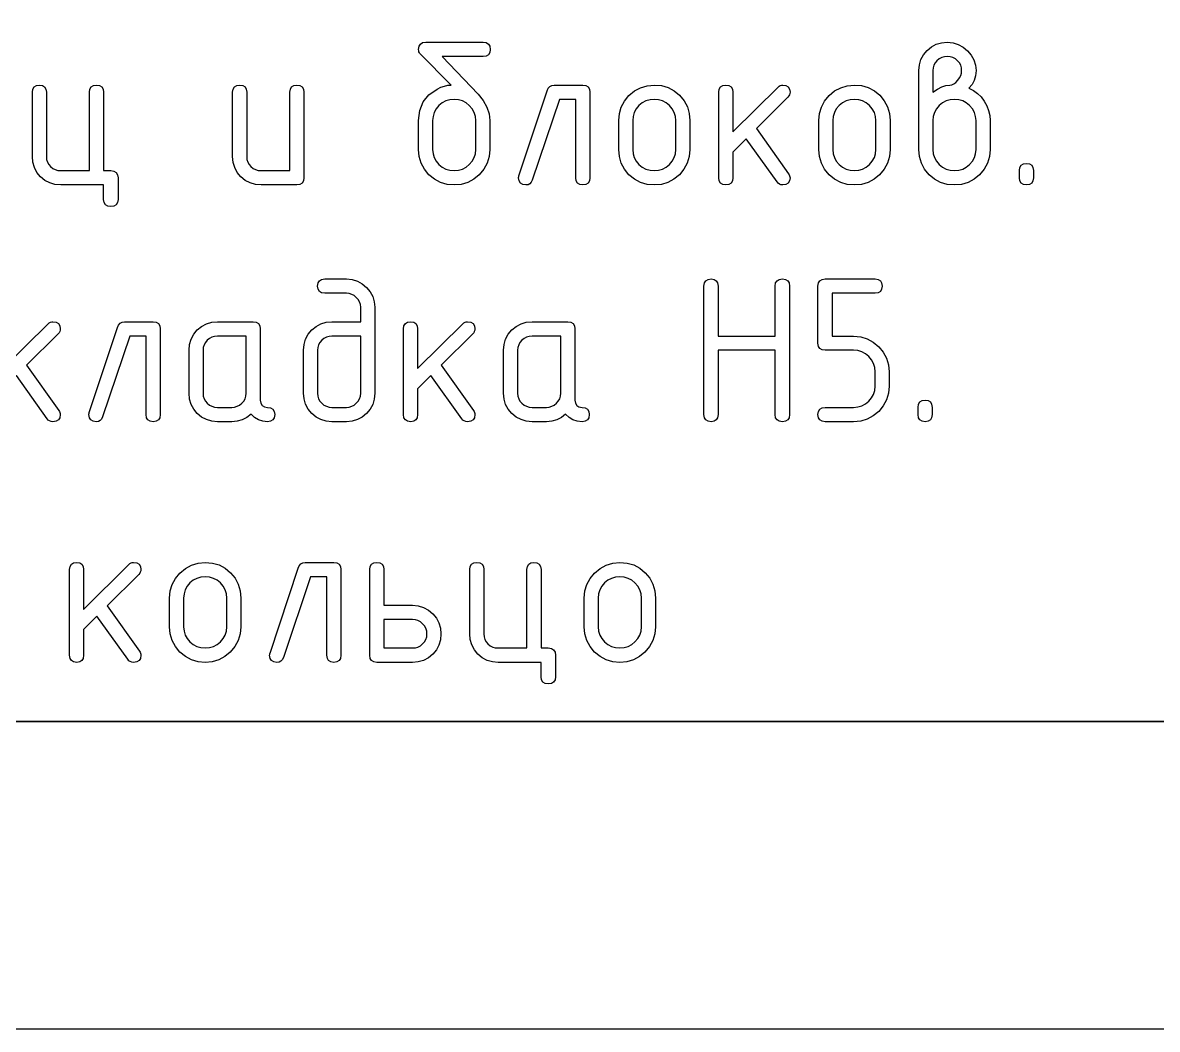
# Model space of a CAD drawing. Header units: millimetres. Extents: x 1 to 1188, y 1 to 840.
# Drawn here: x 1112.98 to 1131.23, y 0.71 to 16.91 of the extents above; entities that cross this region are included whole.
import ezdxf

# ---------------------------------------------------------------- set-up
doc = ezdxf.new("R2010")
doc.units = ezdxf.units.MM
doc.layers.add('GEOMETRY', color=7, linetype='Continuous')
doc.layers.add('TEXT_OUTLINE', color=7, linetype='Continuous')

msp = doc.modelspace()

# ---------------------------------------------------------------- linework, layer by layer
at = {"layer": 'GEOMETRY'}
for points in [[(1188.156, 0.706), (0.832, 0.706), (0.832, 840.048)], [(999.815, 60.714), (999.815, 5.658), (1184.79, 5.658)], [(1119.467, 16.593), (1120.388, 16.593)], [(1119.875, 15.904), (1119.374, 16.411)], [(1120.388, 16.362), (1119.732, 16.362), (1120.311, 15.755)], [(1127.398, 14.868), (1127.398, 16.136)], [(1127.624, 16.136), (1127.624, 15.788)], [(1121.534, 15.904), (1121.992, 15.904)], [(1113.139, 14.752), (1113.139, 15.788)], [(1113.365, 15.788), (1113.365, 14.752)], [(1113.597, 14.526), (1114.06, 14.526), (1114.06, 15.788)], [(1114.286, 15.788), (1114.286, 14.526), (1114.401, 14.526)], [(1116.361, 14.752), (1116.361, 15.788)], [(1116.587, 15.788), (1116.587, 14.752)], [(1116.819, 14.526), (1117.282, 14.526), (1117.282, 15.788)], [(1117.508, 15.788), (1117.508, 14.41)], [(1120.966, 14.443), (1121.418, 15.81)], [(1122.107, 15.788), (1122.107, 14.41)], [(1124.18, 14.41), (1124.18, 15.788)], [(1124.406, 15.149), (1125.133, 15.871)], [(1124.406, 15.788), (1124.406, 15.149)], [(1125.293, 15.711), (1124.786, 15.204), (1125.304, 14.476)], [(1121.881, 14.41), (1121.881, 15.673), (1121.617, 15.673), (1121.181, 14.372)], [(1119.352, 14.868), (1119.352, 15.331)], [(1119.578, 15.331), (1119.578, 14.868)], [(1120.272, 14.868), (1120.272, 15.331)], [(1120.498, 15.331), (1120.498, 14.868)], [(1122.57, 14.868), (1122.57, 15.331)], [(1122.796, 15.331), (1122.796, 14.868)], [(1123.491, 14.868), (1123.491, 15.331)], [(1123.717, 15.331), (1123.717, 14.868)], [(1125.789, 14.868), (1125.789, 15.331)], [(1126.015, 15.331), (1126.015, 14.868)], [(1126.709, 14.868), (1126.709, 15.331)], [(1126.935, 15.331), (1126.935, 14.868)], [(1127.624, 15.331), (1127.624, 14.868)], [(1128.319, 14.868), (1128.319, 15.331)], [(1128.545, 15.331), (1128.545, 14.868)], [(1125.117, 14.344), (1124.621, 15.039), (1124.406, 14.824), (1124.406, 14.41)], [(1129.015, 14.41), (1129.015, 14.526)], [(1129.241, 14.526), (1129.241, 14.41)], [(1114.286, 14.063), (1114.286, 14.295), (1113.597, 14.295)], [(1114.517, 14.41), (1114.517, 14.063)], [(1117.392, 14.295), (1116.819, 14.295)], [(1117.842, 12.783), (1118.19, 12.783)], [(1125.892, 12.783), (1126.697, 12.783)], [(1123.942, 10.6), (1123.942, 12.667)], [(1124.168, 12.667), (1124.168, 11.863), (1125.088, 11.863), (1125.088, 12.667)], [(1125.32, 12.667), (1125.32, 10.6)], [(1125.776, 11.747), (1125.776, 12.667)], [(1118.19, 12.552), (1117.842, 12.552)], [(1126.697, 12.552), (1126.002, 12.552), (1126.002, 11.863), (1126.349, 11.863)], [(1117.958, 12.094), (1118.421, 12.094), (1118.421, 12.326)], [(1118.647, 12.326), (1118.647, 10.942)], [(1112.667, 11.339), (1113.394, 12.061)], [(1114.623, 12.094), (1115.081, 12.094)], [(1116.117, 12.094), (1116.69, 12.094)], [(1119.336, 11.339), (1120.064, 12.061)], [(1121.177, 12.094), (1121.75, 12.094)], [(1113.554, 11.901), (1113.047, 11.394), (1113.565, 10.666)], [(1114.055, 10.633), (1114.507, 12)], [(1114.971, 10.6), (1114.971, 11.863), (1114.706, 11.863), (1114.27, 10.562)], [(1115.197, 11.978), (1115.197, 10.6)], [(1116.58, 11.863), (1116.117, 11.863)], [(1116.58, 10.942), (1116.58, 11.863)], [(1116.806, 11.978), (1116.806, 10.832)], [(1118.421, 10.942), (1118.421, 11.863), (1117.958, 11.863)], [(1119.11, 10.6), (1119.11, 11.978)], [(1119.336, 11.978), (1119.336, 11.339)], [(1120.223, 11.901), (1119.716, 11.394), (1120.234, 10.666)], [(1121.64, 11.863), (1121.177, 11.863)], [(1121.64, 10.942), (1121.64, 11.863)], [(1121.866, 11.978), (1121.866, 10.832)], [(1115.659, 10.942), (1115.659, 11.637)], [(1115.885, 11.637), (1115.885, 10.942)], [(1117.501, 10.942), (1117.501, 11.637)], [(1117.727, 11.637), (1117.727, 10.942)], [(1120.719, 10.942), (1120.719, 11.637)], [(1120.945, 11.637), (1120.945, 10.942)], [(1125.088, 10.6), (1125.088, 11.637), (1124.168, 11.637), (1124.168, 10.6)], [(1126.349, 11.637), (1125.892, 11.637)], [(1113.378, 10.534), (1112.882, 11.229), (1112.667, 11.014), (1112.667, 10.6)], [(1120.047, 10.534), (1119.551, 11.229), (1119.336, 11.014), (1119.336, 10.6)], [(1126.697, 11.058), (1126.697, 11.289)], [(1126.923, 11.289), (1126.923, 11.058)], [(1116.117, 10.716), (1116.348, 10.716)], [(1117.958, 10.716), (1118.19, 10.716)], [(1121.177, 10.716), (1121.408, 10.716)], [(1125.892, 10.716), (1126.349, 10.716)], [(1127.385, 10.6), (1127.385, 10.716)], [(1127.611, 10.716), (1127.611, 10.6)], [(1116.348, 10.485), (1116.117, 10.485)], [(1118.19, 10.485), (1117.958, 10.485)], [(1121.408, 10.485), (1121.177, 10.485)], [(1126.349, 10.485), (1125.892, 10.485)], [(1117.53, 8.221), (1117.987, 8.221)], [(1113.738, 6.727), (1113.738, 8.105)], [(1113.964, 7.465), (1114.691, 8.188)], [(1113.964, 8.105), (1113.964, 7.465)], [(1116.962, 6.76), (1117.414, 8.127)], [(1118.103, 8.105), (1118.103, 6.727)], [(1118.566, 6.727), (1118.566, 8.105)], [(1118.792, 8.105), (1118.792, 7.532), (1119.255, 7.532)], [(1120.175, 7.069), (1120.175, 8.105)], [(1120.401, 8.105), (1120.401, 7.069)], [(1120.632, 6.843), (1121.095, 6.843), (1121.095, 8.105)], [(1121.321, 8.105), (1121.321, 6.843), (1121.437, 6.843)], [(1114.851, 8.028), (1114.344, 7.521), (1114.862, 6.793)], [(1117.877, 6.727), (1117.877, 7.989), (1117.612, 7.989), (1117.177, 6.688)], [(1115.347, 7.184), (1115.347, 7.647)], [(1115.573, 7.647), (1115.573, 7.184)], [(1116.267, 7.184), (1116.267, 7.647)], [(1116.493, 7.647), (1116.493, 7.184)], [(1122.016, 7.184), (1122.016, 7.647)], [(1122.242, 7.647), (1122.242, 7.184)], [(1122.937, 7.184), (1122.937, 7.647)], [(1123.163, 7.647), (1123.163, 7.184)], [(1114.675, 6.661), (1114.179, 7.355), (1113.964, 7.14), (1113.964, 6.727)], [(1119.255, 7.3), (1118.792, 7.3), (1118.792, 6.843), (1119.255, 6.843)], [(1119.255, 6.611), (1118.681, 6.611)], [(1121.321, 6.38), (1121.321, 6.611), (1120.632, 6.611)], [(1121.553, 6.727), (1121.553, 6.38)]]:
    msp.add_lwpolyline(points, dxfattribs=at)
msp.add_lwpolyline([(1184.79, 5.658), (20.835, 5.658), (20.835, 836.683), (1184.79, 836.683)], close=True, dxfattribs=at)
at = {"layer": 'TEXT_OUTLINE'}
for points in [[(1119.352, 16.477), (1119.359, 16.528), (1119.381, 16.564), (1119.417, 16.586), (1119.467, 16.593)], [(1119.374, 16.411), (1119.364, 16.423), (1119.357, 16.438), (1119.353, 16.456), (1119.352, 16.477)], [(1120.388, 16.593), (1120.438, 16.586), (1120.475, 16.564), (1120.496, 16.528), (1120.504, 16.477)], [(1120.504, 16.477), (1120.496, 16.427), (1120.475, 16.391), (1120.438, 16.369), (1120.388, 16.362)], [(1127.398, 16.136), (1127.407, 16.228), (1127.431, 16.313), (1127.473, 16.391), (1127.531, 16.461)], [(1127.531, 16.461), (1127.6, 16.519), (1127.678, 16.56), (1127.763, 16.585), (1127.856, 16.593)], [(1127.856, 16.593), (1127.948, 16.584), (1128.033, 16.558), (1128.111, 16.515), (1128.181, 16.455)], [(1128.181, 16.455), (1128.241, 16.386), (1128.284, 16.309), (1128.31, 16.225), (1128.319, 16.136)], [(1127.69, 16.295), (1127.661, 16.261), (1127.641, 16.222), (1127.628, 16.181), (1127.624, 16.136)], [(1127.856, 16.362), (1127.81, 16.357), (1127.767, 16.345), (1127.727, 16.324), (1127.69, 16.295)], [(1128.021, 16.295), (1127.986, 16.324), (1127.947, 16.345), (1127.903, 16.357), (1127.856, 16.362)], [(1128.087, 16.136), (1128.083, 16.181), (1128.071, 16.222), (1128.05, 16.261), (1128.021, 16.295)], [(1128.027, 15.981), (1128.053, 16.02), (1128.072, 16.058), (1128.083, 16.097), (1128.087, 16.136)], [(1128.319, 16.136), (1128.312, 16.051), (1128.29, 15.976), (1128.254, 15.911), (1128.203, 15.854)], [(1113.139, 15.788), (1113.146, 15.839), (1113.168, 15.875), (1113.204, 15.897), (1113.255, 15.904)], [(1113.255, 15.904), (1113.303, 15.897), (1113.337, 15.875), (1113.358, 15.839), (1113.365, 15.788)], [(1114.06, 15.788), (1114.066, 15.839), (1114.087, 15.875), (1114.121, 15.897), (1114.17, 15.904)], [(1114.17, 15.904), (1114.22, 15.897), (1114.257, 15.875), (1114.278, 15.839), (1114.286, 15.788)], [(1116.361, 15.788), (1116.368, 15.839), (1116.39, 15.875), (1116.426, 15.897), (1116.477, 15.904)], [(1116.477, 15.904), (1116.525, 15.897), (1116.56, 15.875), (1116.58, 15.839), (1116.587, 15.788)], [(1117.282, 15.788), (1117.289, 15.839), (1117.309, 15.875), (1117.343, 15.897), (1117.392, 15.904)], [(1117.392, 15.904), (1117.443, 15.897), (1117.479, 15.875), (1117.501, 15.839), (1117.508, 15.788)], [(1119.649, 15.838), (1119.708, 15.867), (1119.766, 15.888), (1119.821, 15.9), (1119.875, 15.904)], [(1121.418, 15.81), (1121.438, 15.851), (1121.464, 15.881), (1121.496, 15.898), (1121.534, 15.904)], [(1121.992, 15.904), (1122.042, 15.897), (1122.078, 15.875), (1122.1, 15.839), (1122.107, 15.788)], [(1122.736, 15.733), (1122.825, 15.808), (1122.923, 15.861), (1123.029, 15.893), (1123.144, 15.904)], [(1123.144, 15.904), (1123.26, 15.894), (1123.367, 15.863), (1123.464, 15.811), (1123.551, 15.739)], [(1124.18, 15.788), (1124.187, 15.839), (1124.209, 15.875), (1124.245, 15.897), (1124.295, 15.904)], [(1124.295, 15.904), (1124.343, 15.897), (1124.378, 15.875), (1124.399, 15.839), (1124.406, 15.788)], [(1125.133, 15.871), (1125.15, 15.886), (1125.169, 15.896), (1125.189, 15.902), (1125.21, 15.904)], [(1125.21, 15.904), (1125.261, 15.897), (1125.297, 15.875), (1125.319, 15.839), (1125.326, 15.788)], [(1125.954, 15.733), (1126.043, 15.808), (1126.141, 15.861), (1126.247, 15.893), (1126.362, 15.904)], [(1126.362, 15.904), (1126.478, 15.894), (1126.585, 15.863), (1126.683, 15.811), (1126.77, 15.739)], [(1127.624, 15.788), (1127.697, 15.839), (1127.766, 15.875), (1127.832, 15.897), (1127.894, 15.904)], [(1127.894, 15.904), (1127.929, 15.909), (1127.963, 15.923), (1127.995, 15.947), (1128.027, 15.981)], [(1119.352, 15.331), (1119.37, 15.493), (1119.426, 15.631), (1119.519, 15.746), (1119.649, 15.838)], [(1120.311, 15.755), (1120.392, 15.654), (1120.451, 15.55), (1120.486, 15.442), (1120.498, 15.331)], [(1122.57, 15.331), (1122.581, 15.444), (1122.612, 15.55), (1122.663, 15.646), (1122.736, 15.733)], [(1123.551, 15.739), (1123.624, 15.651), (1123.675, 15.554), (1123.706, 15.447), (1123.717, 15.331)], [(1125.326, 15.788), (1125.324, 15.767), (1125.318, 15.747), (1125.308, 15.728), (1125.293, 15.711)], [(1125.789, 15.331), (1125.799, 15.444), (1125.83, 15.55), (1125.882, 15.646), (1125.954, 15.733)], [(1126.77, 15.739), (1126.842, 15.651), (1126.894, 15.554), (1126.925, 15.447), (1126.935, 15.331)], [(1128.203, 15.854), (1128.276, 15.817), (1128.342, 15.769), (1128.4, 15.712), (1128.451, 15.645)], [(1119.677, 15.573), (1119.633, 15.521), (1119.602, 15.463), (1119.584, 15.4), (1119.578, 15.331)], [(1119.925, 15.673), (1119.855, 15.666), (1119.79, 15.648), (1119.731, 15.617), (1119.677, 15.573)], [(1120.167, 15.573), (1120.115, 15.617), (1120.057, 15.648), (1119.994, 15.666), (1119.925, 15.673)], [(1120.272, 15.331), (1120.265, 15.4), (1120.246, 15.463), (1120.213, 15.521), (1120.167, 15.573)], [(1122.895, 15.573), (1122.852, 15.521), (1122.821, 15.463), (1122.802, 15.4), (1122.796, 15.331)], [(1123.144, 15.673), (1123.074, 15.666), (1123.009, 15.648), (1122.95, 15.617), (1122.895, 15.573)], [(1123.386, 15.573), (1123.334, 15.617), (1123.276, 15.648), (1123.212, 15.666), (1123.144, 15.673)], [(1123.491, 15.331), (1123.484, 15.4), (1123.464, 15.463), (1123.431, 15.521), (1123.386, 15.573)], [(1126.114, 15.573), (1126.071, 15.521), (1126.04, 15.463), (1126.021, 15.4), (1126.015, 15.331)], [(1126.362, 15.673), (1126.292, 15.666), (1126.228, 15.648), (1126.168, 15.617), (1126.114, 15.573)], [(1126.605, 15.573), (1126.552, 15.617), (1126.494, 15.648), (1126.431, 15.666), (1126.362, 15.673)], [(1126.709, 15.331), (1126.703, 15.4), (1126.683, 15.463), (1126.65, 15.521), (1126.605, 15.573)], [(1127.723, 15.573), (1127.68, 15.521), (1127.649, 15.463), (1127.63, 15.4), (1127.624, 15.331)], [(1127.972, 15.673), (1127.902, 15.666), (1127.837, 15.648), (1127.778, 15.617), (1127.723, 15.573)], [(1128.214, 15.573), (1128.162, 15.617), (1128.104, 15.648), (1128.04, 15.666), (1127.972, 15.673)], [(1128.319, 15.331), (1128.312, 15.4), (1128.292, 15.463), (1128.26, 15.521), (1128.214, 15.573)], [(1128.451, 15.645), (1128.492, 15.571), (1128.521, 15.494), (1128.539, 15.414), (1128.545, 15.331)], [(1119.517, 14.46), (1119.445, 14.549), (1119.393, 14.647), (1119.362, 14.753), (1119.352, 14.868)], [(1119.578, 14.868), (1119.584, 14.799), (1119.602, 14.735), (1119.633, 14.678), (1119.677, 14.625)], [(1120.167, 14.625), (1120.213, 14.678), (1120.246, 14.735), (1120.265, 14.799), (1120.272, 14.868)], [(1120.498, 14.868), (1120.487, 14.753), (1120.455, 14.647), (1120.402, 14.549), (1120.327, 14.46)], [(1122.736, 14.46), (1122.663, 14.549), (1122.612, 14.647), (1122.581, 14.753), (1122.57, 14.868)], [(1122.796, 14.868), (1122.802, 14.799), (1122.821, 14.735), (1122.852, 14.678), (1122.895, 14.625)], [(1123.386, 14.625), (1123.431, 14.678), (1123.464, 14.735), (1123.484, 14.799), (1123.491, 14.868)], [(1123.717, 14.868), (1123.706, 14.753), (1123.674, 14.647), (1123.62, 14.549), (1123.546, 14.46)], [(1125.954, 14.46), (1125.882, 14.549), (1125.83, 14.647), (1125.799, 14.753), (1125.789, 14.868)], [(1126.015, 14.868), (1126.021, 14.799), (1126.04, 14.735), (1126.071, 14.678), (1126.114, 14.625)], [(1126.605, 14.625), (1126.65, 14.678), (1126.683, 14.735), (1126.703, 14.799), (1126.709, 14.868)], [(1126.935, 14.868), (1126.925, 14.753), (1126.892, 14.647), (1126.839, 14.549), (1126.765, 14.46)], [(1127.564, 14.46), (1127.491, 14.549), (1127.44, 14.647), (1127.409, 14.753), (1127.398, 14.868)], [(1127.624, 14.868), (1127.63, 14.799), (1127.649, 14.735), (1127.68, 14.678), (1127.723, 14.625)], [(1128.214, 14.625), (1128.26, 14.678), (1128.292, 14.735), (1128.312, 14.799), (1128.319, 14.868)], [(1128.545, 14.868), (1128.534, 14.753), (1128.502, 14.647), (1128.448, 14.549), (1128.374, 14.46)], [(1113.271, 14.427), (1113.213, 14.498), (1113.172, 14.577), (1113.147, 14.661), (1113.139, 14.752)], [(1113.365, 14.752), (1113.369, 14.707), (1113.382, 14.665), (1113.402, 14.627), (1113.431, 14.592)], [(1116.494, 14.427), (1116.436, 14.497), (1116.394, 14.574), (1116.37, 14.659), (1116.361, 14.752)], [(1116.587, 14.752), (1116.591, 14.707), (1116.604, 14.665), (1116.624, 14.627), (1116.653, 14.592)], [(1119.677, 14.625), (1119.731, 14.582), (1119.79, 14.551), (1119.855, 14.532), (1119.925, 14.526)], [(1119.925, 14.526), (1119.994, 14.532), (1120.057, 14.551), (1120.115, 14.582), (1120.167, 14.625)], [(1122.895, 14.625), (1122.95, 14.582), (1123.009, 14.551), (1123.074, 14.532), (1123.144, 14.526)], [(1123.144, 14.526), (1123.212, 14.532), (1123.276, 14.551), (1123.334, 14.582), (1123.386, 14.625)], [(1126.114, 14.625), (1126.168, 14.582), (1126.228, 14.551), (1126.292, 14.532), (1126.362, 14.526)], [(1126.362, 14.526), (1126.431, 14.532), (1126.494, 14.551), (1126.552, 14.582), (1126.605, 14.625)], [(1127.723, 14.625), (1127.778, 14.582), (1127.837, 14.551), (1127.902, 14.532), (1127.972, 14.526)], [(1127.972, 14.526), (1128.04, 14.532), (1128.104, 14.551), (1128.162, 14.582), (1128.214, 14.625)], [(1129.015, 14.526), (1129.022, 14.577), (1129.044, 14.613), (1129.08, 14.635), (1129.13, 14.642)], [(1129.13, 14.642), (1129.178, 14.635), (1129.213, 14.613), (1129.234, 14.577), (1129.241, 14.526)], [(1113.597, 14.295), (1113.503, 14.303), (1113.418, 14.328), (1113.341, 14.369), (1113.271, 14.427)], [(1113.431, 14.592), (1113.468, 14.563), (1113.508, 14.543), (1113.551, 14.53), (1113.597, 14.526)], [(1114.401, 14.526), (1114.452, 14.519), (1114.488, 14.497), (1114.51, 14.461), (1114.517, 14.41)], [(1116.819, 14.295), (1116.726, 14.303), (1116.641, 14.328), (1116.563, 14.369), (1116.494, 14.427)], [(1116.653, 14.592), (1116.69, 14.563), (1116.73, 14.543), (1116.773, 14.53), (1116.819, 14.526)], [(1119.925, 14.295), (1119.81, 14.305), (1119.704, 14.336), (1119.606, 14.388), (1119.517, 14.46)], [(1120.327, 14.46), (1120.24, 14.388), (1120.144, 14.336), (1120.038, 14.305), (1119.925, 14.295)], [(1120.961, 14.41), (1120.961, 14.42), (1120.962, 14.429), (1120.964, 14.437), (1120.966, 14.443)], [(1123.144, 14.295), (1123.029, 14.305), (1122.923, 14.336), (1122.825, 14.388), (1122.736, 14.46)], [(1123.546, 14.46), (1123.459, 14.388), (1123.362, 14.336), (1123.257, 14.305), (1123.144, 14.295)], [(1125.304, 14.476), (1125.313, 14.46), (1125.32, 14.443), (1125.325, 14.427), (1125.326, 14.41)], [(1126.362, 14.295), (1126.247, 14.305), (1126.141, 14.336), (1126.043, 14.388), (1125.954, 14.46)], [(1126.765, 14.46), (1126.677, 14.388), (1126.581, 14.336), (1126.476, 14.305), (1126.362, 14.295)], [(1127.972, 14.295), (1127.855, 14.305), (1127.748, 14.336), (1127.651, 14.388), (1127.564, 14.46)], [(1128.374, 14.46), (1128.287, 14.388), (1128.19, 14.336), (1128.085, 14.305), (1127.972, 14.295)], [(1117.508, 14.41), (1117.501, 14.36), (1117.479, 14.323), (1117.443, 14.302), (1117.392, 14.295)], [(1121.077, 14.295), (1121.026, 14.302), (1120.99, 14.323), (1120.968, 14.36), (1120.961, 14.41)], [(1121.181, 14.372), (1121.164, 14.338), (1121.141, 14.314), (1121.112, 14.299), (1121.077, 14.295)], [(1121.992, 14.295), (1121.943, 14.302), (1121.909, 14.323), (1121.888, 14.36), (1121.881, 14.41)], [(1122.107, 14.41), (1122.1, 14.36), (1122.078, 14.323), (1122.042, 14.302), (1121.992, 14.295)], [(1124.295, 14.295), (1124.245, 14.302), (1124.209, 14.323), (1124.187, 14.36), (1124.18, 14.41)], [(1124.406, 14.41), (1124.399, 14.36), (1124.378, 14.323), (1124.343, 14.302), (1124.295, 14.295)], [(1125.21, 14.295), (1125.181, 14.298), (1125.156, 14.307), (1125.135, 14.322), (1125.117, 14.344)], [(1125.326, 14.41), (1125.319, 14.36), (1125.297, 14.323), (1125.261, 14.302), (1125.21, 14.295)], [(1129.13, 14.295), (1129.08, 14.302), (1129.044, 14.323), (1129.022, 14.36), (1129.015, 14.41)], [(1129.241, 14.41), (1129.234, 14.36), (1129.213, 14.323), (1129.178, 14.302), (1129.13, 14.295)], [(1114.401, 13.947), (1114.351, 13.955), (1114.314, 13.976), (1114.293, 14.012), (1114.286, 14.063)], [(1114.517, 14.063), (1114.51, 14.012), (1114.488, 13.976), (1114.452, 13.955), (1114.401, 13.947)], [(1117.727, 12.667), (1117.734, 12.718), (1117.756, 12.754), (1117.792, 12.776), (1117.842, 12.783)], [(1118.19, 12.783), (1118.282, 12.774), (1118.367, 12.748), (1118.445, 12.705), (1118.515, 12.645)], [(1123.942, 12.667), (1123.949, 12.718), (1123.97, 12.754), (1124.007, 12.776), (1124.057, 12.783)], [(1124.057, 12.783), (1124.105, 12.776), (1124.14, 12.754), (1124.161, 12.718), (1124.168, 12.667)], [(1125.088, 12.667), (1125.095, 12.718), (1125.117, 12.754), (1125.153, 12.776), (1125.204, 12.783)], [(1125.204, 12.783), (1125.254, 12.776), (1125.291, 12.754), (1125.312, 12.718), (1125.32, 12.667)], [(1125.776, 12.667), (1125.783, 12.718), (1125.805, 12.754), (1125.841, 12.776), (1125.892, 12.783)], [(1126.697, 12.783), (1126.745, 12.776), (1126.779, 12.754), (1126.8, 12.718), (1126.807, 12.667)], [(1117.842, 12.552), (1117.792, 12.559), (1117.756, 12.581), (1117.734, 12.617), (1117.727, 12.667)], [(1118.515, 12.645), (1118.573, 12.576), (1118.614, 12.499), (1118.639, 12.415), (1118.647, 12.326)], [(1126.807, 12.667), (1126.8, 12.617), (1126.779, 12.581), (1126.745, 12.559), (1126.697, 12.552)], [(1118.349, 12.485), (1118.315, 12.514), (1118.276, 12.535), (1118.235, 12.547), (1118.19, 12.552)], [(1118.421, 12.326), (1118.417, 12.371), (1118.403, 12.412), (1118.38, 12.451), (1118.349, 12.485)], [(1113.394, 12.061), (1113.411, 12.076), (1113.43, 12.086), (1113.45, 12.092), (1113.471, 12.094)], [(1113.471, 12.094), (1113.522, 12.087), (1113.558, 12.065), (1113.58, 12.029), (1113.587, 11.978)], [(1114.507, 12), (1114.527, 12.041), (1114.553, 12.071), (1114.585, 12.088), (1114.623, 12.094)], [(1115.081, 12.094), (1115.131, 12.087), (1115.168, 12.065), (1115.189, 12.029), (1115.197, 11.978)], [(1115.792, 11.962), (1115.861, 12.02), (1115.939, 12.061), (1116.024, 12.086), (1116.117, 12.094)], [(1116.69, 12.094), (1116.741, 12.087), (1116.777, 12.065), (1116.799, 12.029), (1116.806, 11.978)], [(1117.633, 11.962), (1117.703, 12.02), (1117.78, 12.061), (1117.865, 12.086), (1117.958, 12.094)], [(1119.11, 11.978), (1119.117, 12.029), (1119.139, 12.065), (1119.175, 12.087), (1119.226, 12.094)], [(1119.226, 12.094), (1119.274, 12.087), (1119.308, 12.065), (1119.329, 12.029), (1119.336, 11.978)], [(1120.064, 12.061), (1120.081, 12.076), (1120.099, 12.086), (1120.119, 12.092), (1120.141, 12.094)], [(1120.141, 12.094), (1120.191, 12.087), (1120.228, 12.065), (1120.249, 12.029), (1120.256, 11.978)], [(1120.852, 11.962), (1120.921, 12.02), (1120.999, 12.061), (1121.084, 12.086), (1121.177, 12.094)], [(1121.75, 12.094), (1121.801, 12.087), (1121.837, 12.065), (1121.859, 12.029), (1121.866, 11.978)], [(1113.587, 11.978), (1113.585, 11.957), (1113.579, 11.937), (1113.569, 11.918), (1113.554, 11.901)], [(1115.659, 11.637), (1115.668, 11.729), (1115.692, 11.814), (1115.734, 11.892), (1115.792, 11.962)], [(1116.117, 11.863), (1116.071, 11.858), (1116.028, 11.846), (1115.988, 11.825), (1115.951, 11.796)], [(1117.501, 11.637), (1117.509, 11.729), (1117.534, 11.814), (1117.575, 11.892), (1117.633, 11.962)], [(1117.958, 11.863), (1117.912, 11.858), (1117.869, 11.846), (1117.829, 11.825), (1117.793, 11.796)], [(1120.256, 11.978), (1120.254, 11.957), (1120.248, 11.937), (1120.238, 11.918), (1120.223, 11.901)], [(1120.719, 11.637), (1120.728, 11.729), (1120.752, 11.814), (1120.794, 11.892), (1120.852, 11.962)], [(1121.177, 11.863), (1121.131, 11.858), (1121.088, 11.846), (1121.048, 11.825), (1121.011, 11.796)], [(1126.349, 11.863), (1126.463, 11.852), (1126.568, 11.82), (1126.664, 11.766), (1126.752, 11.692)], [(1115.951, 11.796), (1115.923, 11.762), (1115.902, 11.723), (1115.889, 11.682), (1115.885, 11.637)], [(1117.793, 11.796), (1117.764, 11.762), (1117.743, 11.723), (1117.731, 11.682), (1117.727, 11.637)], [(1121.011, 11.796), (1120.982, 11.762), (1120.962, 11.723), (1120.949, 11.682), (1120.945, 11.637)], [(1125.892, 11.637), (1125.841, 11.643), (1125.805, 11.664), (1125.783, 11.698), (1125.776, 11.747)], [(1126.752, 11.692), (1126.826, 11.604), (1126.88, 11.508), (1126.912, 11.403), (1126.923, 11.289)], [(1126.592, 11.532), (1126.539, 11.577), (1126.481, 11.61), (1126.418, 11.63), (1126.349, 11.637)], [(1126.697, 11.289), (1126.69, 11.358), (1126.67, 11.421), (1126.637, 11.479), (1126.592, 11.532)], [(1126.592, 10.815), (1126.637, 10.868), (1126.67, 10.925), (1126.69, 10.989), (1126.697, 11.058)], [(1126.923, 11.058), (1126.912, 10.943), (1126.88, 10.837), (1126.826, 10.739), (1126.752, 10.65)], [(1115.792, 10.617), (1115.734, 10.687), (1115.692, 10.764), (1115.668, 10.849), (1115.659, 10.942)], [(1115.885, 10.942), (1115.889, 10.897), (1115.902, 10.855), (1115.923, 10.817), (1115.951, 10.782)], [(1115.951, 10.782), (1115.988, 10.753), (1116.028, 10.733), (1116.071, 10.72), (1116.117, 10.716)], [(1116.348, 10.716), (1116.393, 10.72), (1116.435, 10.733), (1116.473, 10.753), (1116.508, 10.782)], [(1116.508, 10.782), (1116.539, 10.817), (1116.562, 10.855), (1116.575, 10.897), (1116.58, 10.942)], [(1116.806, 10.832), (1116.813, 10.781), (1116.835, 10.745), (1116.871, 10.723), (1116.922, 10.716)], [(1117.633, 10.617), (1117.575, 10.688), (1117.534, 10.767), (1117.509, 10.851), (1117.501, 10.942)], [(1117.727, 10.942), (1117.731, 10.897), (1117.743, 10.855), (1117.764, 10.817), (1117.793, 10.782)], [(1117.793, 10.782), (1117.829, 10.753), (1117.869, 10.733), (1117.912, 10.72), (1117.958, 10.716)], [(1118.19, 10.716), (1118.235, 10.72), (1118.276, 10.733), (1118.315, 10.753), (1118.349, 10.782)], [(1118.349, 10.782), (1118.38, 10.817), (1118.403, 10.855), (1118.417, 10.897), (1118.421, 10.942)], [(1118.647, 10.942), (1118.639, 10.849), (1118.614, 10.764), (1118.573, 10.687), (1118.515, 10.617)], [(1120.852, 10.617), (1120.794, 10.687), (1120.752, 10.764), (1120.728, 10.849), (1120.719, 10.942)], [(1120.945, 10.942), (1120.949, 10.897), (1120.962, 10.855), (1120.982, 10.817), (1121.011, 10.782)], [(1121.011, 10.782), (1121.048, 10.753), (1121.088, 10.733), (1121.131, 10.72), (1121.177, 10.716)], [(1121.408, 10.716), (1121.453, 10.72), (1121.495, 10.733), (1121.533, 10.753), (1121.568, 10.782)], [(1121.568, 10.782), (1121.599, 10.817), (1121.622, 10.855), (1121.635, 10.897), (1121.64, 10.942)], [(1121.866, 10.832), (1121.873, 10.781), (1121.895, 10.745), (1121.931, 10.723), (1121.982, 10.716)], [(1126.349, 10.716), (1126.418, 10.722), (1126.481, 10.741), (1126.539, 10.772), (1126.592, 10.815)], [(1127.385, 10.716), (1127.393, 10.767), (1127.414, 10.803), (1127.451, 10.825), (1127.501, 10.832)], [(1127.501, 10.832), (1127.549, 10.825), (1127.584, 10.803), (1127.604, 10.767), (1127.611, 10.716)], [(1113.587, 10.6), (1113.58, 10.55), (1113.558, 10.513), (1113.522, 10.492), (1113.471, 10.485)], [(1113.565, 10.666), (1113.574, 10.65), (1113.581, 10.633), (1113.586, 10.617), (1113.587, 10.6)], [(1114.05, 10.6), (1114.05, 10.61), (1114.051, 10.619), (1114.053, 10.627), (1114.055, 10.633)], [(1114.166, 10.485), (1114.115, 10.492), (1114.079, 10.513), (1114.057, 10.55), (1114.05, 10.6)], [(1115.081, 10.485), (1115.032, 10.492), (1114.998, 10.513), (1114.977, 10.55), (1114.971, 10.6)], [(1115.197, 10.6), (1115.189, 10.55), (1115.168, 10.513), (1115.131, 10.492), (1115.081, 10.485)], [(1116.117, 10.485), (1116.024, 10.493), (1115.939, 10.518), (1115.861, 10.559), (1115.792, 10.617)], [(1116.657, 10.606), (1116.59, 10.553), (1116.516, 10.515), (1116.436, 10.492), (1116.348, 10.485)], [(1116.922, 10.485), (1116.845, 10.492), (1116.775, 10.515), (1116.712, 10.553), (1116.657, 10.606)], [(1116.922, 10.716), (1116.972, 10.709), (1117.008, 10.687), (1117.03, 10.651), (1117.037, 10.6)], [(1117.037, 10.6), (1117.03, 10.55), (1117.008, 10.513), (1116.972, 10.492), (1116.922, 10.485)], [(1117.958, 10.485), (1117.865, 10.493), (1117.78, 10.518), (1117.703, 10.559), (1117.633, 10.617)], [(1118.515, 10.617), (1118.445, 10.559), (1118.367, 10.518), (1118.282, 10.493), (1118.19, 10.485)], [(1119.226, 10.485), (1119.175, 10.492), (1119.139, 10.513), (1119.117, 10.55), (1119.11, 10.6)], [(1119.336, 10.6), (1119.329, 10.55), (1119.308, 10.513), (1119.274, 10.492), (1119.226, 10.485)], [(1120.256, 10.6), (1120.249, 10.55), (1120.228, 10.513), (1120.191, 10.492), (1120.141, 10.485)], [(1120.234, 10.666), (1120.244, 10.65), (1120.251, 10.633), (1120.255, 10.617), (1120.256, 10.6)], [(1121.177, 10.485), (1121.084, 10.493), (1120.999, 10.518), (1120.921, 10.559), (1120.852, 10.617)], [(1121.717, 10.606), (1121.65, 10.553), (1121.576, 10.515), (1121.496, 10.492), (1121.408, 10.485)], [(1121.982, 10.485), (1121.905, 10.492), (1121.835, 10.515), (1121.772, 10.553), (1121.717, 10.606)], [(1121.982, 10.716), (1122.032, 10.709), (1122.068, 10.687), (1122.09, 10.651), (1122.097, 10.6)], [(1122.097, 10.6), (1122.09, 10.55), (1122.068, 10.513), (1122.032, 10.492), (1121.982, 10.485)], [(1124.057, 10.485), (1124.007, 10.492), (1123.97, 10.513), (1123.949, 10.55), (1123.942, 10.6)], [(1124.168, 10.6), (1124.161, 10.55), (1124.14, 10.513), (1124.105, 10.492), (1124.057, 10.485)], [(1125.204, 10.485), (1125.153, 10.492), (1125.117, 10.513), (1125.095, 10.55), (1125.088, 10.6)], [(1125.32, 10.6), (1125.312, 10.55), (1125.291, 10.513), (1125.254, 10.492), (1125.204, 10.485)], [(1125.776, 10.6), (1125.783, 10.651), (1125.805, 10.687), (1125.841, 10.709), (1125.892, 10.716)], [(1125.892, 10.485), (1125.841, 10.492), (1125.805, 10.513), (1125.783, 10.55), (1125.776, 10.6)], [(1126.752, 10.65), (1126.664, 10.578), (1126.568, 10.526), (1126.463, 10.495), (1126.349, 10.485)], [(1127.501, 10.485), (1127.451, 10.492), (1127.414, 10.513), (1127.393, 10.55), (1127.385, 10.6)], [(1127.611, 10.6), (1127.604, 10.55), (1127.584, 10.513), (1127.549, 10.492), (1127.501, 10.485)], [(1113.471, 10.485), (1113.442, 10.488), (1113.417, 10.497), (1113.396, 10.512), (1113.378, 10.534)], [(1114.27, 10.562), (1114.253, 10.528), (1114.23, 10.504), (1114.201, 10.489), (1114.166, 10.485)], [(1120.141, 10.485), (1120.112, 10.488), (1120.087, 10.497), (1120.065, 10.512), (1120.047, 10.534)], [(1113.738, 8.105), (1113.745, 8.155), (1113.767, 8.192), (1113.803, 8.213), (1113.853, 8.221)], [(1113.853, 8.221), (1113.901, 8.213), (1113.936, 8.192), (1113.957, 8.155), (1113.964, 8.105)], [(1114.691, 8.188), (1114.708, 8.202), (1114.727, 8.212), (1114.747, 8.219), (1114.768, 8.221)], [(1114.768, 8.221), (1114.819, 8.213), (1114.855, 8.192), (1114.877, 8.155), (1114.884, 8.105)], [(1115.512, 8.05), (1115.601, 8.124), (1115.699, 8.178), (1115.806, 8.21), (1115.92, 8.221)], [(1115.92, 8.221), (1116.036, 8.21), (1116.143, 8.179), (1116.241, 8.128), (1116.328, 8.055)], [(1117.414, 8.127), (1117.433, 8.168), (1117.459, 8.197), (1117.491, 8.215), (1117.53, 8.221)], [(1117.987, 8.221), (1118.038, 8.213), (1118.074, 8.192), (1118.096, 8.155), (1118.103, 8.105)], [(1118.566, 8.105), (1118.573, 8.155), (1118.595, 8.192), (1118.631, 8.213), (1118.681, 8.221)], [(1118.681, 8.221), (1118.729, 8.213), (1118.764, 8.192), (1118.785, 8.155), (1118.792, 8.105)], [(1120.175, 8.105), (1120.182, 8.155), (1120.204, 8.192), (1120.24, 8.213), (1120.291, 8.221)], [(1120.291, 8.221), (1120.339, 8.213), (1120.373, 8.192), (1120.394, 8.155), (1120.401, 8.105)], [(1121.095, 8.105), (1121.102, 8.155), (1121.123, 8.192), (1121.157, 8.213), (1121.206, 8.221)], [(1121.206, 8.221), (1121.256, 8.213), (1121.293, 8.192), (1121.314, 8.155), (1121.321, 8.105)], [(1122.182, 8.05), (1122.271, 8.124), (1122.369, 8.178), (1122.475, 8.21), (1122.59, 8.221)], [(1122.59, 8.221), (1122.706, 8.21), (1122.813, 8.179), (1122.91, 8.128), (1122.997, 8.055)], [(1114.884, 8.105), (1114.882, 8.083), (1114.876, 8.063), (1114.866, 8.045), (1114.851, 8.028)], [(1115.347, 7.647), (1115.357, 7.761), (1115.388, 7.866), (1115.44, 7.962), (1115.512, 8.05)], [(1116.328, 8.055), (1116.4, 7.968), (1116.452, 7.87), (1116.483, 7.764), (1116.493, 7.647)], [(1122.016, 7.647), (1122.027, 7.761), (1122.058, 7.866), (1122.109, 7.962), (1122.182, 8.05)], [(1122.997, 8.055), (1123.07, 7.968), (1123.121, 7.87), (1123.152, 7.764), (1123.163, 7.647)], [(1115.672, 7.89), (1115.629, 7.837), (1115.598, 7.779), (1115.579, 7.716), (1115.573, 7.647)], [(1115.92, 7.989), (1115.85, 7.983), (1115.786, 7.964), (1115.726, 7.933), (1115.672, 7.89)], [(1116.163, 7.89), (1116.11, 7.933), (1116.052, 7.964), (1115.989, 7.983), (1115.92, 7.989)], [(1116.267, 7.647), (1116.261, 7.716), (1116.241, 7.779), (1116.208, 7.837), (1116.163, 7.89)], [(1122.341, 7.89), (1122.298, 7.837), (1122.267, 7.779), (1122.248, 7.716), (1122.242, 7.647)], [(1122.59, 7.989), (1122.52, 7.983), (1122.455, 7.964), (1122.396, 7.933), (1122.341, 7.89)], [(1122.832, 7.89), (1122.78, 7.933), (1122.722, 7.964), (1122.658, 7.983), (1122.59, 7.989)], [(1122.937, 7.647), (1122.93, 7.716), (1122.91, 7.779), (1122.877, 7.837), (1122.832, 7.89)], [(1119.255, 7.532), (1119.347, 7.523), (1119.432, 7.497), (1119.51, 7.454), (1119.58, 7.394)], [(1119.414, 7.234), (1119.38, 7.263), (1119.341, 7.284), (1119.3, 7.296), (1119.255, 7.3)], [(1119.58, 7.394), (1119.638, 7.324), (1119.679, 7.246), (1119.704, 7.161), (1119.712, 7.069)], [(1115.512, 6.776), (1115.44, 6.866), (1115.388, 6.963), (1115.357, 7.07), (1115.347, 7.184)], [(1115.573, 7.184), (1115.579, 7.115), (1115.598, 7.052), (1115.629, 6.994), (1115.672, 6.942)], [(1116.163, 6.942), (1116.208, 6.994), (1116.241, 7.052), (1116.261, 7.115), (1116.267, 7.184)], [(1116.493, 7.184), (1116.483, 7.07), (1116.45, 6.963), (1116.397, 6.866), (1116.323, 6.776)], [(1119.486, 7.069), (1119.482, 7.116), (1119.468, 7.16), (1119.445, 7.199), (1119.414, 7.234)], [(1122.182, 6.776), (1122.109, 6.866), (1122.058, 6.963), (1122.027, 7.07), (1122.016, 7.184)], [(1122.242, 7.184), (1122.248, 7.115), (1122.267, 7.052), (1122.298, 6.994), (1122.341, 6.942)], [(1122.832, 6.942), (1122.877, 6.994), (1122.91, 7.052), (1122.93, 7.115), (1122.937, 7.184)], [(1123.163, 7.184), (1123.152, 7.07), (1123.12, 6.963), (1123.066, 6.866), (1122.992, 6.776)], [(1115.672, 6.942), (1115.726, 6.898), (1115.786, 6.867), (1115.85, 6.849), (1115.92, 6.843)], [(1115.92, 6.843), (1115.989, 6.849), (1116.052, 6.867), (1116.11, 6.898), (1116.163, 6.942)], [(1119.414, 6.909), (1119.445, 6.943), (1119.468, 6.981), (1119.482, 7.023), (1119.486, 7.069)], [(1119.712, 7.069), (1119.704, 6.976), (1119.679, 6.89), (1119.638, 6.813), (1119.58, 6.743)], [(1120.307, 6.743), (1120.249, 6.815), (1120.208, 6.893), (1120.183, 6.978), (1120.175, 7.069)], [(1120.401, 7.069), (1120.405, 7.023), (1120.417, 6.981), (1120.438, 6.943), (1120.467, 6.909)], [(1122.341, 6.942), (1122.396, 6.898), (1122.455, 6.867), (1122.52, 6.849), (1122.59, 6.843)], [(1122.59, 6.843), (1122.658, 6.849), (1122.722, 6.867), (1122.78, 6.898), (1122.832, 6.942)], [(1114.862, 6.793), (1114.871, 6.776), (1114.878, 6.76), (1114.883, 6.743), (1114.884, 6.727)], [(1115.92, 6.611), (1115.806, 6.621), (1115.699, 6.652), (1115.601, 6.704), (1115.512, 6.776)], [(1116.323, 6.776), (1116.235, 6.704), (1116.139, 6.652), (1116.034, 6.621), (1115.92, 6.611)], [(1116.956, 6.727), (1116.957, 6.737), (1116.957, 6.745), (1116.959, 6.753), (1116.962, 6.76)], [(1119.255, 6.843), (1119.3, 6.847), (1119.341, 6.859), (1119.38, 6.88), (1119.414, 6.909)], [(1120.467, 6.909), (1120.504, 6.88), (1120.544, 6.859), (1120.586, 6.847), (1120.632, 6.843)], [(1121.437, 6.843), (1121.488, 6.835), (1121.524, 6.814), (1121.546, 6.777), (1121.553, 6.727)], [(1122.59, 6.611), (1122.475, 6.621), (1122.369, 6.652), (1122.271, 6.704), (1122.182, 6.776)], [(1122.992, 6.776), (1122.905, 6.704), (1122.808, 6.652), (1122.703, 6.621), (1122.59, 6.611)], [(1113.853, 6.611), (1113.803, 6.618), (1113.767, 6.64), (1113.745, 6.676), (1113.738, 6.727)], [(1113.964, 6.727), (1113.957, 6.676), (1113.936, 6.64), (1113.901, 6.618), (1113.853, 6.611)], [(1114.768, 6.611), (1114.739, 6.614), (1114.714, 6.623), (1114.693, 6.639), (1114.675, 6.661)], [(1114.884, 6.727), (1114.877, 6.676), (1114.855, 6.64), (1114.819, 6.618), (1114.768, 6.611)], [(1117.072, 6.611), (1117.021, 6.618), (1116.985, 6.64), (1116.964, 6.676), (1116.956, 6.727)], [(1117.177, 6.688), (1117.159, 6.654), (1117.136, 6.63), (1117.107, 6.616), (1117.072, 6.611)], [(1117.987, 6.611), (1117.938, 6.618), (1117.904, 6.64), (1117.884, 6.676), (1117.877, 6.727)], [(1118.103, 6.727), (1118.096, 6.676), (1118.074, 6.64), (1118.038, 6.618), (1117.987, 6.611)], [(1118.681, 6.611), (1118.631, 6.618), (1118.595, 6.64), (1118.573, 6.676), (1118.566, 6.727)], [(1119.58, 6.743), (1119.51, 6.685), (1119.432, 6.644), (1119.347, 6.619), (1119.255, 6.611)], [(1120.632, 6.611), (1120.539, 6.619), (1120.454, 6.644), (1120.377, 6.685), (1120.307, 6.743)], [(1121.437, 6.264), (1121.387, 6.271), (1121.35, 6.293), (1121.329, 6.329), (1121.321, 6.38)], [(1121.553, 6.38), (1121.546, 6.329), (1121.524, 6.293), (1121.488, 6.271), (1121.437, 6.264)]]:
    msp.add_lwpolyline(points, dxfattribs=at)

doc.saveas('drawing.dxf')
